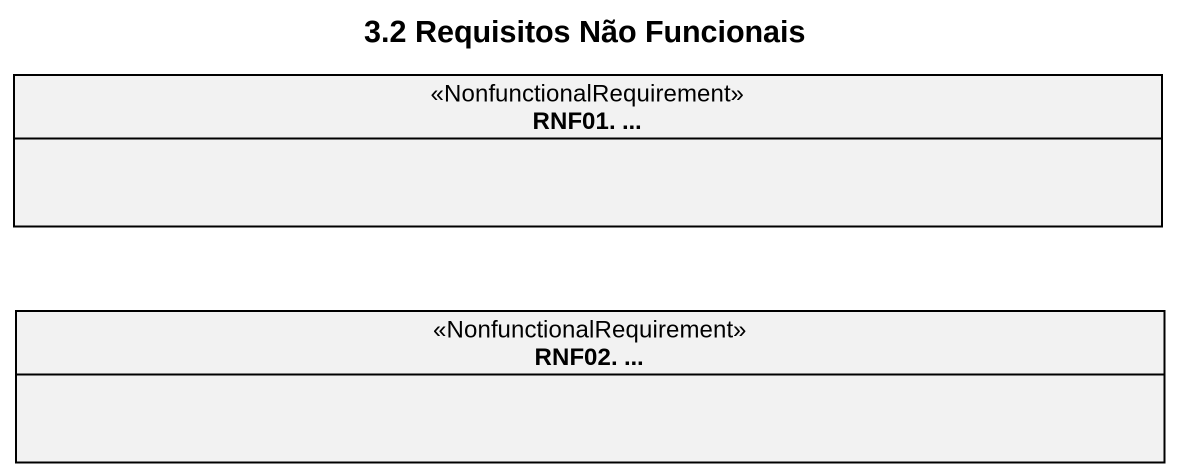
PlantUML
@startuml
title 3.2 Requisitos Não Funcionais
hide circle
hide empty members
class "RNF01. ..." as RNF01 <<NonfunctionalRequirement>>
class "RNF02. ..." as RNF02 <<NonfunctionalRequirement>>
@enduml
